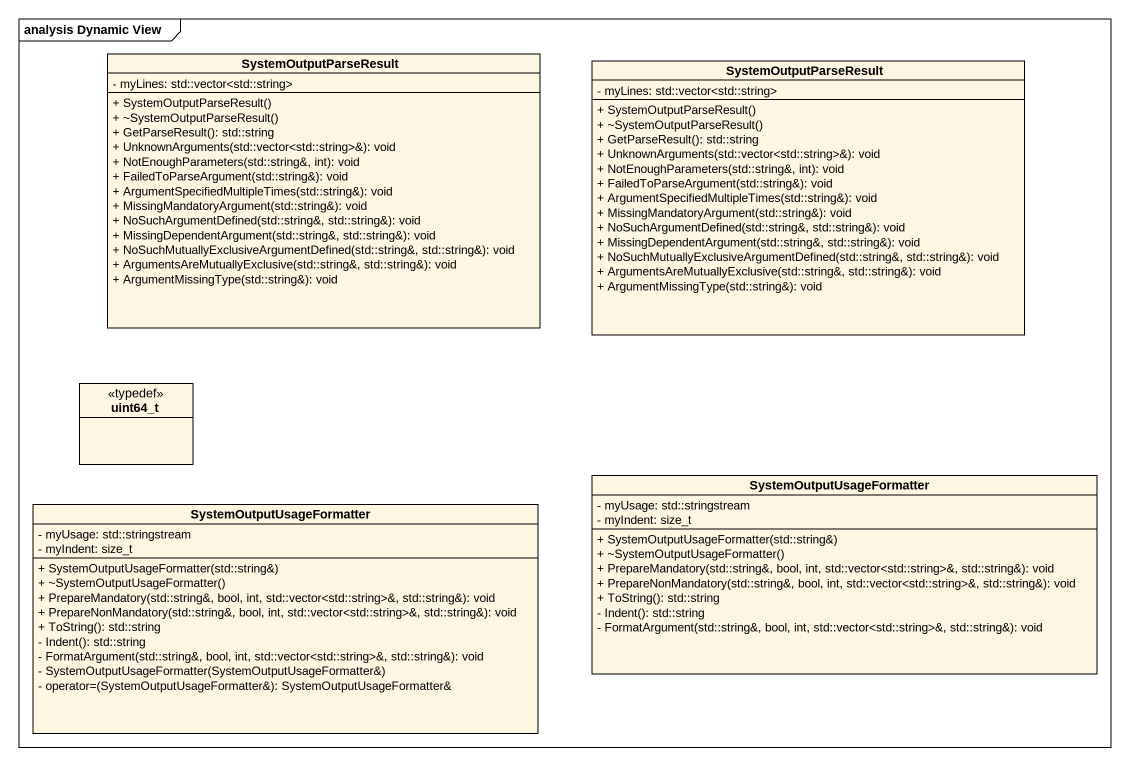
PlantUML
@startuml
mainframe analysis Dynamic View
hide circle
hide empty members
skinparam classAttributeIconSize 0
class SystemOutputParseResult {
  - myLines: std::vector<std::string>
  + SystemOutputParseResult()
  + ~SystemOutputParseResult()
  + GetParseResult(): std::string
  + UnknownArguments(std::vector<std::string>&): void
  + NotEnoughParameters(std::string&, int): void
  + FailedToParseArgument(std::string&): void
  + ArgumentSpecifiedMultipleTimes(std::string&): void
  + MissingMandatoryArgument(std::string&): void
  + NoSuchArgumentDefined(std::string&, std::string&): void
  + MissingDependentArgument(std::string&, std::string&): void
  + NoSuchMutuallyExclusiveArgumentDefined(std::string&, std::string&): void
  + ArgumentsAreMutuallyExclusive(std::string&, std::string&): void
  + ArgumentMissingType(std::string&): void
}
class "SystemOutputParseResult" as SystemOutputParseResult_2 {
  - myLines: std::vector<std::string>
  + SystemOutputParseResult()
  + ~SystemOutputParseResult()
  + GetParseResult(): std::string
  + UnknownArguments(std::vector<std::string>&): void
  + NotEnoughParameters(std::string&, int): void
  + FailedToParseArgument(std::string&): void
  + ArgumentSpecifiedMultipleTimes(std::string&): void
  + MissingMandatoryArgument(std::string&): void
  + NoSuchArgumentDefined(std::string&, std::string&): void
  + MissingDependentArgument(std::string&, std::string&): void
  + NoSuchMutuallyExclusiveArgumentDefined(std::string&, std::string&): void
  + ArgumentsAreMutuallyExclusive(std::string&, std::string&): void
  + ArgumentMissingType(std::string&): void
}
class uint64_t <<typedef>>
class SystemOutputUsageFormatter {
  - myUsage: std::stringstream
  - myIndent: size_t
  + SystemOutputUsageFormatter(std::string&)
  + ~SystemOutputUsageFormatter()
  + PrepareMandatory(std::string&, bool, int, std::vector<std::string>&, std::string&): void
  + PrepareNonMandatory(std::string&, bool, int, std::vector<std::string>&, std::string&): void
  + ToString(): std::string
  - Indent(): std::string
  - FormatArgument(std::string&, bool, int, std::vector<std::string>&, std::string&): void
}
class "SystemOutputUsageFormatter" as SystemOutputUsageFormatter_2 {
  - myUsage: std::stringstream
  - myIndent: size_t
  + SystemOutputUsageFormatter(std::string&)
  + ~SystemOutputUsageFormatter()
  + PrepareMandatory(std::string&, bool, int, std::vector<std::string>&, std::string&): void
  + PrepareNonMandatory(std::string&, bool, int, std::vector<std::string>&, std::string&): void
  + ToString(): std::string
  - Indent(): std::string
  - FormatArgument(std::string&, bool, int, std::vector<std::string>&, std::string&): void
  - SystemOutputUsageFormatter(SystemOutputUsageFormatter&)
  - operator=(SystemOutputUsageFormatter&): SystemOutputUsageFormatter&
}
@enduml
